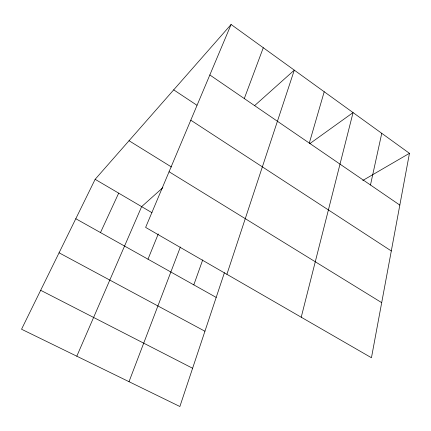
<?xml version="1.0" encoding="UTF-8"?>
<svg xmlns="http://www.w3.org/2000/svg" width="431" height="431" viewBox="0 0 431 431"><rect width="100%" height="100%" fill="white"/><g stroke="black" fill="none" stroke-linecap="round" stroke-linejoin="round"><path stroke-width="0.65" d="M409.45 153.328L371.452 357.752L145.63 227.401L231.097 24.486L409.45 153.328L362.751 180.487M370.477 184.996L381.758 133.324M301.226 317.216L353.064 112.599L309.927 143.566M309.307 143.097L324.209 91.749M226.895 274.31L294.298 70.145L254.586 105.649M224.422 272.688L179.872 406.514L21.55 329.23L95.143 179.323L231.097 24.486M193.81 284.875L202.721 259.882M244.291 98.564L263.282 47.739M129.014 381.688L180.39 246.995M147.995 259.193L158.263 233.947M76.81 356.2L141.637 206.632L162.837 187.679M100.493 232.568L118.681 193.147M40.665 290.284L192.609 368.257M59.069 252.798L204.93 331.234M75.797 218.727L216.19 297.417M95.143 179.323L151.971 212.698M169.071 171.748L381.694 302.654M129.031 140.727L171.463 166.996M190.788 120.19L391.305 250.966M173.698 89.853L196.924 105.245M209.838 74.962L399.828 205.102"/></g></svg>
